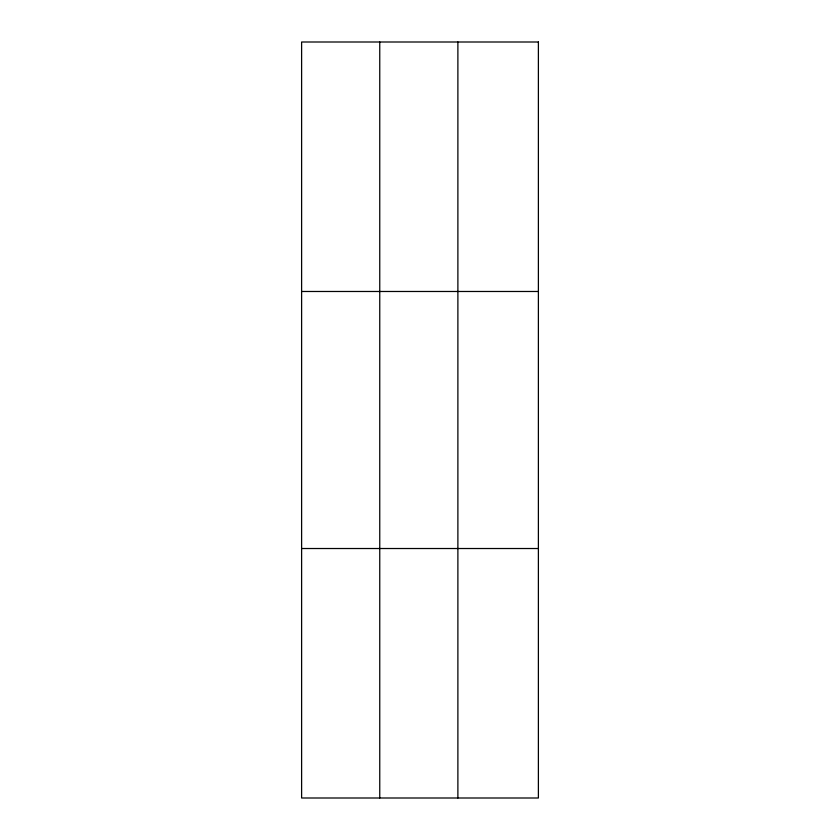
<?xml version="1.0" encoding="UTF-8"?>
<svg xmlns="http://www.w3.org/2000/svg" width="840" height="840" viewBox="0 0 840 840"><rect width="100%" height="100%" fill="white"/><g stroke="black" fill="none" stroke-linecap="round" stroke-linejoin="round"><path stroke-width="1.26" d="M379.754 42L379.754 798M457.884 42L457.884 798M301.613 291.48L538.388 291.48M301.613 548.52L538.388 548.52M538.388 42L538.388 798L301.613 798L301.613 42L538.388 42"/></g></svg>
